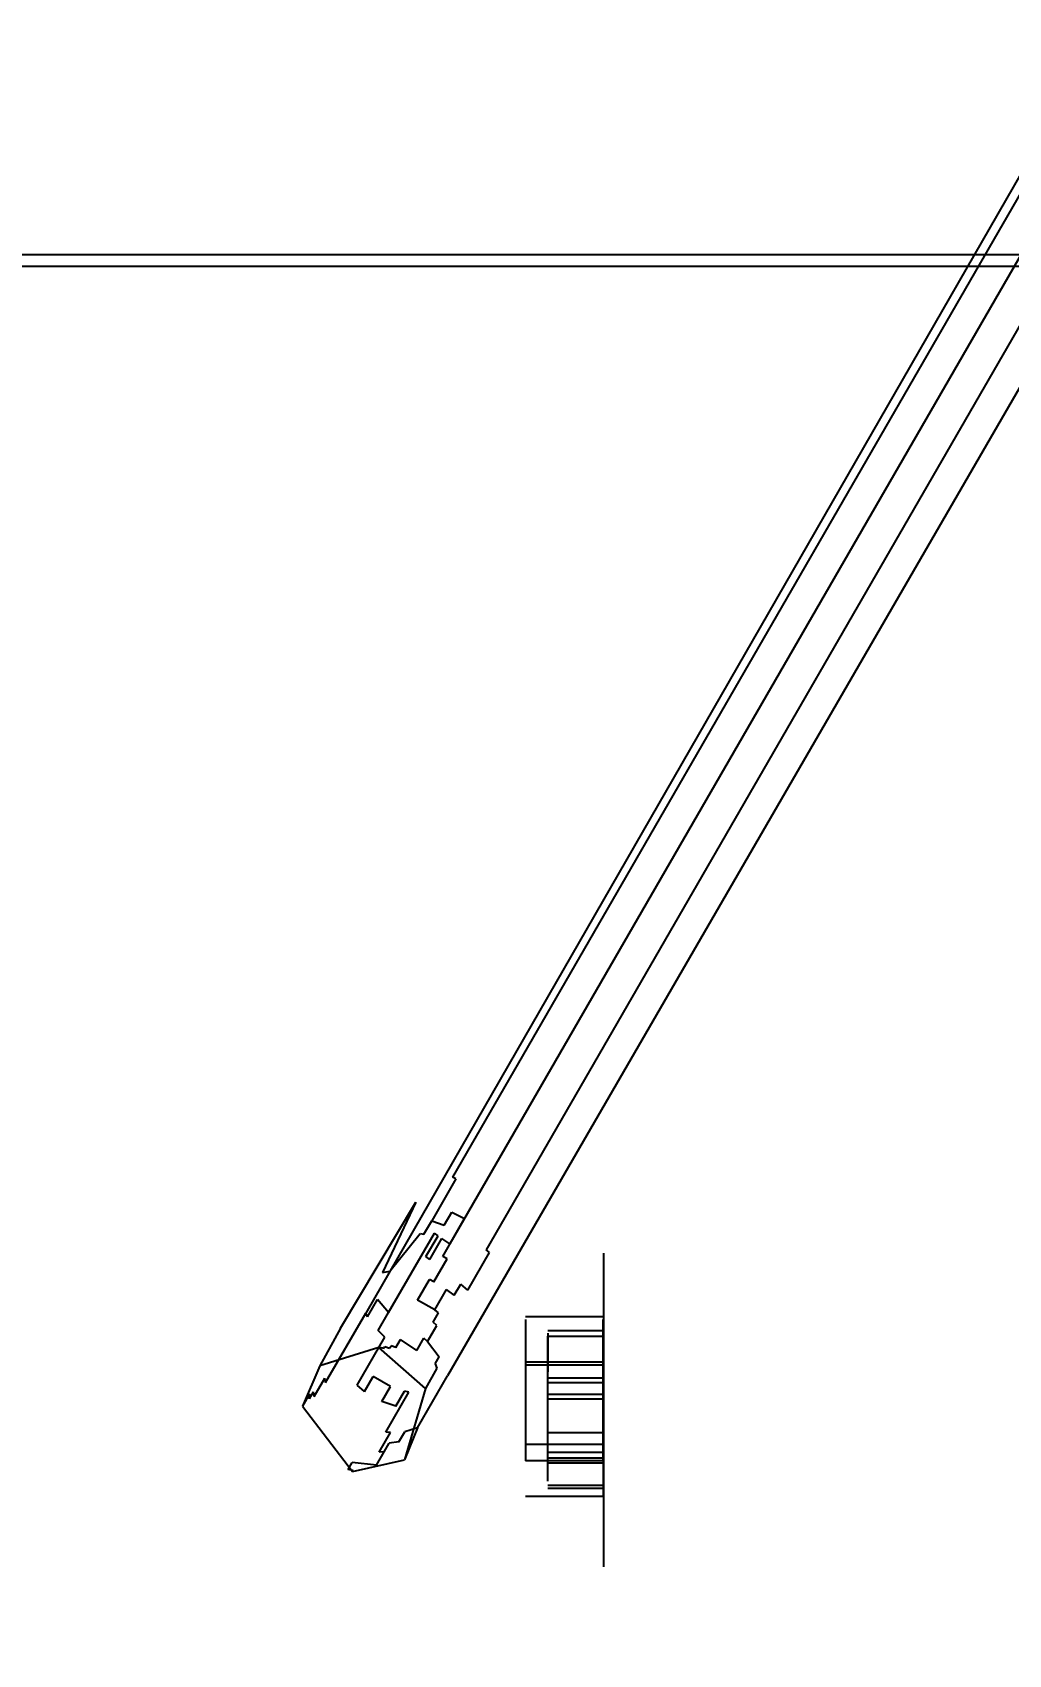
# Model space of a CAD drawing. Extents: x 11992 to 29481, y -6727 to 6811.
# Drawn here: x 14443.7 to 14505.3, y 1772.2 to 1874.6 of the extents above; entities that cross this region are included whole.
import ezdxf

# ---------------------------------------------------------------- set-up
doc = ezdxf.new("R2010")
doc.units = 0
doc.header["$MEASUREMENT"] = 0
doc.layers.get('0').update_dxf_attribs({"color": 8, "linetype": 'CONTINUOUS'})

msp = doc.modelspace()

# ---------------------------------------------------------------- linework, layer by layer
for p, q in [((14609.64, 2045.82, -1243.51), (14464.73, 1793.79, -1246.38)), ((14610.48, 2045.34, -1248.37), (14470.2, 1802.37, -1248.41)), ((14612.19, 2044.35, -1241.38), (14470.05, 1798.17, -1241.94)), ((14614.06, 2043.28, -1249.02), (14472.33, 1797.79, -1249.65)), ((14615.93, 2042.19, -1243.8), (14469.9, 1789.82, -1247.69)), ((14466.8, 1860.59, -1930.43), (14435.88, 1860.59, -1930.43)), ((14435.88, 1859.89, -1930.43), (14466.8, 1859.89, -1930.43)), ((14497.73, 1860.59, -1930.43), (14466.8, 1860.59, -1930.43)), ((14466.8, 1859.89, -1930.43), (14497.73, 1859.89, -1930.43)), ((14528.66, 1860.59, -1930.43), (14497.73, 1860.59, -1930.43)), ((14497.73, 1859.89, -1930.43), (14528.66, 1859.89, -1930.43)), ((14470.42, 1802.26, -1248.61), (14468.9, 1799.61, -1249.21)), ((14470.42, 1802.26, -1248.61), (14470.2, 1802.37, -1248.41)), ((14463.14, 1792.84, -1252.5), (14467.9, 1800.8, -1246.99)), ((14467.9, 1800.8, -1246.99), (14465.79, 1796.36, -1250.17)), ((14468.41, 1798.77, -1249.57), (14468.9, 1799.61, -1249.21)), ((14468.9, 1799.61, -1249.21), (14469.68, 1799.33, -1249.65)), ((14469.59, 1797.36, -1250.65), (14470.97, 1799.76, -1249.63)), ((14469.68, 1799.33, -1249.65), (14470.16, 1800.16, -1249.38)), ((14470.16, 1800.16, -1249.38), (14470.97, 1799.76, -1249.63)), ((14466.17, 1793.82, -1244.72), (14469.07, 1798.84, -1242.32)), ((14466.26, 1796.43, -1250.58), (14468.16, 1798.82, -1249.39)), ((14468.16, 1798.82, -1249.39), (14468.41, 1798.77, -1249.57)), ((14468.53, 1797.35, -1242.62), (14469.3, 1798.67, -1242.19)), ((14468.77, 1797.17, -1242.52), (14469.54, 1798.5, -1242.09)), ((14469.3, 1798.67, -1242.19), (14469.07, 1798.84, -1242.32)), ((14470.05, 1798.17, -1241.94), (14469.54, 1798.5, -1242.09)), ((14468.77, 1797.17, -1242.52), (14468.53, 1797.35, -1242.62)), ((14469.87, 1797.22, -1250.68), (14469.59, 1797.36, -1250.65)), ((14471.17, 1795.23, -1250.8), (14472.55, 1797.62, -1249.53)), ((14472.55, 1797.62, -1249.53), (14472.33, 1797.79, -1249.65)), ((14479.74, 1797.57, -1530.43), (14479.74, 1781.7, -1612.31)), ((14465.79, 1796.36, -1250.17), (14466.26, 1796.43, -1250.58)), ((14469.03, 1795.77, -1251.71), (14469.87, 1797.22, -1250.68)), ((14468, 1794.61, -1252.95), (14468.75, 1795.91, -1251.68)), ((14469.03, 1795.77, -1251.71), (14468.75, 1795.91, -1251.68)), ((14469.09, 1793.99, -1252.95), (14469.83, 1795.28, -1251.68)), ((14470.32, 1794.91, -1251.56), (14469.83, 1795.28, -1251.68)), ((14470.32, 1794.91, -1251.56), (14470.73, 1795.62, -1251)), ((14471.17, 1795.23, -1250.8), (14470.73, 1795.62, -1251)), ((14464.85, 1793.56, -1246.19), (14465.48, 1794.65, -1245.35)), ((14466.17, 1793.82, -1244.72), (14465.48, 1794.65, -1245.35)), ((14469.09, 1793.99, -1252.95), (14468, 1794.61, -1252.95)), ((14462.2, 1789.41, -1251.85), (14464.73, 1793.79, -1246.38)), ((14464.85, 1793.56, -1246.19), (14464.73, 1793.79, -1246.38)), ((14465.51, 1792.68, -1245.6), (14466.17, 1793.82, -1244.72)), ((14468.99, 1793.21, -1253.64), (14469.33, 1793.8, -1252.91)), ((14469.33, 1793.8, -1252.91), (14469.09, 1793.99, -1252.95)), ((14479.72, 1793.55, -1613.48), (14474.82, 1793.55, -1613.48)), ((14474.82, 1793.39, -1610.69), (14474.82, 1785.28, -1617.9)), ((14474.82, 1793.39, -1610.69), (14474.82, 1784.45, -1617.46)), ((14479.72, 1785.28, -1617.9), (14479.72, 1793.39, -1610.69)), ((14479.72, 1793.39, -1610.69), (14479.72, 1782.3, -1615.03)), ((14479.72, 1793.39, -1610.69), (14479.72, 1783.02, -1614.25)), ((14463.14, 1792.84, -1252.5), (14461.83, 1790.45, -1538.43)), ((14464.19, 1789.23, -1248.64), (14465.94, 1792.27, -1245.4)), ((14465.94, 1792.27, -1245.4), (14465.51, 1792.68, -1245.6)), ((14468.64, 1791.99, -1255.19), (14469.22, 1793.01, -1253.58)), ((14469.22, 1793.01, -1253.58), (14468.99, 1793.21, -1253.64)), ((14479.72, 1792.66, -1612.13), (14476.22, 1792.66, -1612.13)), ((14476.22, 1792.53, -1613.38), (14476.22, 1792, -1614.84)), ((14476.22, 1792.53, -1613.38), (14476.22, 1790.08, -1608.1)), ((14476.22, 1783.57, -1615.28), (14476.22, 1792.33, -1610.61)), ((14476.22, 1783.17, -1614.61), (14476.22, 1792.33, -1610.61)), ((14479.72, 1792.32, -1614.13), (14476.22, 1792.32, -1614.13)), ((14479.72, 1792.59, -1611.84), (14479.72, 1784.31, -1608.8)), ((14479.72, 1792.59, -1611.84), (14479.72, 1783.55, -1609.69)), ((14479.72, 1784.45, -1617.46), (14479.72, 1792.33, -1610.61)), ((14465.56, 1791.61, -1538.43), (14461.83, 1790.45, -1538.43)), ((14465.58, 1791.64, -1260.83), (14465.56, 1791.61, -1538.43)), ((14468.5, 1789.03, -1538.43), (14465.56, 1791.61, -1538.43)), ((14465.58, 1791.64, -1260.83), (14465.89, 1791.57, -1260.84)), ((14465.89, 1791.57, -1260.84), (14465.94, 1791.67, -1259.86)), ((14465.94, 1791.67, -1259.86), (14466.24, 1791.57, -1259.87)), ((14466.24, 1791.57, -1259.87), (14466.34, 1791.73, -1258.9)), ((14466.63, 1791.61, -1258.91), (14466.34, 1791.73, -1258.9)), ((14466.63, 1791.61, -1258.91), (14466.93, 1792.13, -1257.04)), ((14467.96, 1791.43, -1257), (14466.93, 1792.13, -1257.04)), ((14467.96, 1791.43, -1257), (14468.41, 1792.21, -1255.24)), ((14468.64, 1791.99, -1255.19), (14468.41, 1792.21, -1255.24)), ((14468.64, 1791.99, -1255.19), (14469.36, 1791.02, -1254.9)), ((14476.22, 1789.74, -1607.93), (14476.22, 1791.31, -1615.78)), ((14461.83, 1790.45, -1538.43), (14460.74, 1787.91, -1538.43)), ((14469.23, 1790.3, -1255.72), (14468.5, 1789.03, -1538.43)), ((14469.11, 1790.58, -1255.81), (14469.36, 1791.02, -1254.9)), ((14469.11, 1790.58, -1255.81), (14469.23, 1790.3, -1255.72)), ((14479.72, 1790.69, -1617.58), (14474.82, 1790.69, -1617.58)), ((14479.72, 1790.49, -1607.16), (14474.82, 1790.49, -1607.16)), ((14461.47, 1788.52, -1254.61), (14462.14, 1789.68, -1251.98)), ((14462.2, 1789.41, -1251.85), (14462.14, 1789.68, -1251.98)), ((14464.66, 1788.83, -1248.55), (14464.19, 1789.23, -1248.64)), ((14464.66, 1788.83, -1248.55), (14465.21, 1789.78, -1247.37)), ((14466.29, 1789.15, -1247.37), (14465.21, 1789.78, -1247.37)), ((14465.75, 1788.21, -1248.55), (14466.29, 1789.15, -1247.37)), ((14468.01, 1786.55, -1252.12), (14469.9, 1789.82, -1247.69)), ((14479.72, 1789.68, -1607.85), (14476.22, 1789.68, -1607.85)), ((14479.72, 1789.38, -1607.78), (14476.22, 1789.38, -1607.78)), ((14461.18, 1788.68, -1256.17), (14460.74, 1787.91, -1538.43)), ((14461.19, 1788.38, -1256.08), (14461.18, 1788.68, -1256.17)), ((14461.19, 1788.38, -1256.08), (14461.44, 1788.82, -1254.71)), ((14461.47, 1788.52, -1254.61), (14461.44, 1788.82, -1254.71)), ((14466.63, 1787.92, -1248.71), (14465.75, 1788.21, -1248.55)), ((14466, 1786.26, -1251.35), (14467.46, 1788.79, -1247.64)), ((14466.63, 1787.92, -1248.71), (14467.17, 1788.85, -1247.55)), ((14468.5, 1789.03, -1538.43), (14467.17, 1784.52, -1538.43)), ((14467.46, 1788.79, -1247.64), (14467.17, 1788.85, -1247.55)), ((14479.72, 1788.65, -1617.28), (14476.22, 1788.65, -1617.28)), ((14479.72, 1788.36, -1617.38), (14476.22, 1788.36, -1617.38)), ((14460.74, 1787.91, -1538.43), (14463.9, 1783.78, -1538.43)), ((14479.74, 1787.55, -1618.4), (14479.74, 1782.91, -1608.82)), ((14465.59, 1785.01, -1254.21), (14466.3, 1786.24, -1251.43)), ((14466.3, 1786.24, -1251.43), (14466, 1786.26, -1251.35)), ((14466.82, 1785.66, -1253.05), (14467.19, 1786.3, -1251.73)), ((14468.01, 1786.55, -1252.12), (14467.17, 1784.52, -1538.43)), ((14468.01, 1786.55, -1252.12), (14467.19, 1786.3, -1251.73)), ((14479.72, 1786.22, -1607.64), (14476.22, 1786.22, -1607.64)), ((14465.9, 1785.02, -1254.28), (14466.22, 1785.58, -1252.87)), ((14466.82, 1785.66, -1253.05), (14466.22, 1785.58, -1252.87)), ((14479.72, 1785.5, -1606.86), (14474.82, 1785.5, -1606.86)), ((14463.63, 1783.92, -1260.23), (14463.88, 1784.35, -1257.07)), ((14465.42, 1784.19, -1257.22), (14463.88, 1784.35, -1257.07)), ((14463.9, 1783.78, -1538.43), (14467.17, 1784.52, -1538.43)), ((14465.42, 1784.19, -1257.22), (14465.9, 1785.02, -1254.28)), ((14465.9, 1785.02, -1254.28), (14465.59, 1785.01, -1254.21)), ((14479.72, 1784.45, -1617.46), (14474.82, 1784.45, -1617.46)), ((14479.72, 1784.98, -1616.64), (14476.22, 1784.98, -1616.64)), ((14479.72, 1784.62, -1616.32), (14476.22, 1784.62, -1616.32)), ((14479.72, 1784.31, -1608.8), (14476.22, 1784.31, -1608.8)), ((14463.93, 1783.84, -1260.24), (14463.63, 1783.92, -1260.23)), ((14463.93, 1783.84, -1260.24), (14463.9, 1783.78, -1538.43)), ((14479.72, 1782.2, -1610.03), (14474.82, 1782.2, -1610.03)), ((14479.72, 1782.91, -1611.09), (14476.22, 1782.91, -1611.09)), ((14479.72, 1782.72, -1613.11), (14476.22, 1782.72, -1613.11)), ((14479.74, 1782.91, -1608.82), (14479.74, 1777.77, -1650.43))]:
    msp.add_line(p, q)

doc.saveas('drawing.dxf')
